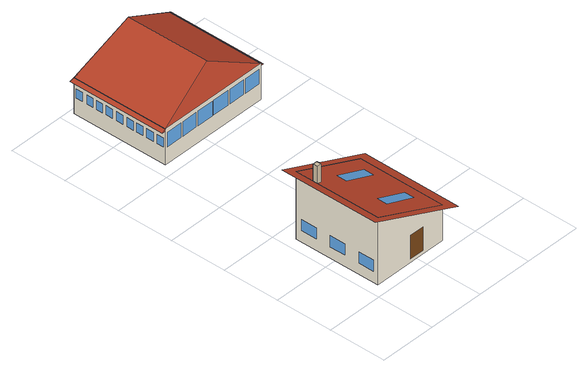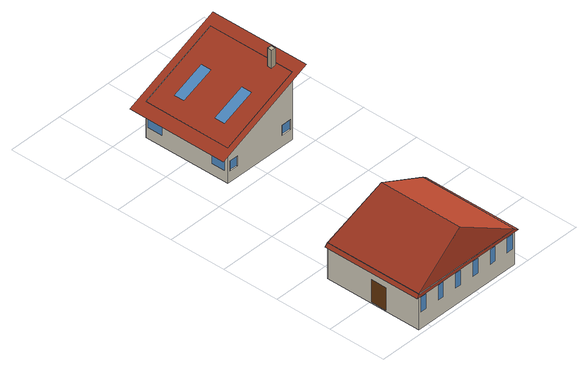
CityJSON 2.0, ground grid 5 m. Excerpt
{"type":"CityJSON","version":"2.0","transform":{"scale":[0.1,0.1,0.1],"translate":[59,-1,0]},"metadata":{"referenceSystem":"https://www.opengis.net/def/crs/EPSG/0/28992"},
"CityObjects":{
"building1":{"type":"Building","attributes":{"roofType":"Shed","yearOfConstruction":1952,"function":"Residential","storeysAboveGround":1},"children":["building1-1"],"geometry":[{"type":"MultiSurface","lod":"3","boundaries":[[[0,1,2,3]],[[4,5,6,7],[8,9,10,11],[12,13,14,15],[16,17,18,19]],[[10,9,8,11]],[[14,13,12,15]],[[3,2,5,4],[20,21,22,23]],[[22,21,20,23]],[[1,6,5,2],[24,25,26,27],[28,29,30,31]],[[26,25,24,27]],[[30,29,28,31]],[[1,0,7,6],[32,33,34,35],[36,37,38,39]],[[40,41,32,35]],[[34,42,40,35]],[[43,42,34,33]],[[32,41,43,33]],[[44,45,36,39]],[[38,46,44,39]],[[47,46,38,37]],[[36,45,47,37]],[[42,43,41,40]],[[46,47,45,44]],[[0,3,4,7],[48,49,50,51],[52,53,54,55],[56,57,58,59]],[[50,49,48,51]],[[54,53,52,55]],[[58,57,56,59]],[[60,61,62,63],[7,6,5,4]]],"semantics":{"surfaces":[{"type":"GroundSurface"},{"type":"RoofSurface"},{"type":"Window"},{"type":"WallSurface"},{"type":"Door"}],"values":[0,1,2,2,3,4,3,2,2,3,3,3,3,3,3,3,3,3,2,2,3,2,2,2,1]}}]},
"building1-1":{"type":"BuildingInstallation","parents":["building1"],"geometry":[{"type":"MultiSurface","lod":"3","boundaries":[[[18,64,65,19]],[[66,67,17,16]],[[65,66,16,19]],[[18,17,67,64]],[[64,67,66,65]],[[18,17,16,19]]]}]},
"building2":{"type":"Building","attributes":{"roofType":"Hipped","yearOfConstruction":1992,"function":"Residential","storeysAboveGround":1},"geometry":[{"type":"MultiSurface","lod":"3","boundaries":[[[68,69,70,71]],[[72,73,74,75]],[[75,76,77,72]],[[74,76,75]],[[77,73,72]],[[70,76,74,71],[78,79,80,81],[82,83,84,85],[86,87,88,89],[90,91,92,93],[94,95,96,97],[98,99,100,101]],[[80,79,78,81]],[[84,83,82,85]],[[88,87,86,89]],[[92,91,90,93]],[[96,95,94,97]],[[100,99,98,101]],[[69,77,76,70],[102,103,104,105]],[[104,103,102,105]],[[68,73,77,69],[106,107,108,109],[110,111,112,113],[114,115,116,117],[118,119,120,121],[122,123,124,125],[126,127,128,129]],[[108,107,106,109]],[[112,111,110,113]],[[116,115,114,117]],[[120,119,118,121]],[[124,123,122,125]],[[128,127,126,129]],[[71,74,73,68],[130,131,132,133],[134,135,136,137],[138,139,140,141],[142,143,144,145],[146,147,148,149],[150,151,152,153],[154,155,156,157],[158,159,160,161],[162,163,164,165]],[[132,131,130,133]],[[136,135,134,137]],[[140,139,138,141]],[[144,143,142,145]],[[148,147,146,149]],[[152,151,150,153]],[[156,155,154,157]],[[160,159,158,161]],[[164,163,162,165]],[[166,76,74,167]],[[168,77,76,166]],[[73,77,168,169]],[[74,73,169,167]]],"semantics":{"surfaces":[{"type":"GroundSurface"},{"type":"RoofSurface"},{"type":"WallSurface"},{"type":"Window"},{"type":"Door"}],"values":[0,1,1,1,1,2,3,3,3,3,3,3,2,4,2,3,3,3,3,3,3,2,3,3,3,3,3,3,3,3,3,1,1,1,1]}}]}
},
"vertices":[
[10,87,0],[77,87,0],[77,10,0],[10,10,0],[10,10,60],[77,10,32],[77,87,32],[10,87,60],[36,34,49],[64,34,38],[64,25,38],[36,25,49],[36,72,49],[64,72,38],[64,63,38],[36,63,49],[11,72,59],[15,72,58],[15,68,58],[11,68,59],[44,10,24],[57,10,24],[57,10,3],[44,10,3],[77,12,18],[77,25,18],[77,25,10],[77,12,10],[77,72,18],[77,84,18],[77,84,10],[77,72,10],[75,87,19],[67,87,19],[67,87,10],[75,87,10],[21,87,19],[12,87,19],[12,87,10],[21,87,10],[75,86,10],[75,86,19],[67,86,10],[67,86,19],[21,86,10],[21,86,19],[12,86,10],[12,86,19],[10,82,20],[10,68,20],[10,68,10],[10,82,10],[10,55,20],[10,41,20],[10,41,10],[10,55,10],[10,28,20],[10,14,20],[10,14,10],[10,28,10],[87,4,28],[87,92,28],[1,92,64],[1,4,64],
[15,68,74],[11,68,74],[11,72,74],[15,72,74],
[10,296,0],[109,296,0],[109,210,0],[10,210,0],[60,290,60],[10,296,32],[10,210,32],[60,216,60],[109,210,32],[109,296,32],[12,210,28],[26,210,28],[26,210,15],[12,210,15],[28,210,28],[42,210,28],[42,210,15],[28,210,15],[44,210,28],[59,210,28],[59,210,15],[44,210,15],[60,210,28],[75,210,28],[75,210,15],[60,210,15],[77,210,28],[91,210,28],[91,210,15],[77,210,15],[93,210,28],[107,210,28],[107,210,15],[93,210,15],[109,251,21],[109,265,21],[109,265,1],[109,251,1],[107,296,28],[102,296,28],[102,296,15],[107,296,15],[89,296,28],[84,296,28],[84,296,15],[89,296,15],[71,296,28],[66,296,28],[66,296,15],[71,296,15],[53,296,28],[48,296,28],[48,296,15],[53,296,15],[35,296,28],[30,296,28],[30,296,15],[35,296,15],[18,296,28],[12,296,28],[12,296,15],[18,296,15],[10,294,23],[10,288,23],[10,288,15],[10,294,15],[10,284,23],[10,278,23],[10,278,15],[10,284,15],[10,275,23],[10,269,23],[10,269,15],[10,275,15],[10,266,23],[10,260,23],[10,260,15],[10,266,15],[10,256,23],[10,250,23],[10,250,15],[10,256,15],[10,246,23],[10,240,23],[10,240,15],[10,246,15],[10,237,23],[10,231,23],[10,231,15],[10,237,15],[10,228,23],[10,221,23],[10,221,15],[10,228,15],[10,218,23],[10,212,23],[10,212,15],[10,218,15],[112,210,30],[7,210,30],[112,297,30],[7,297,30]
]}
